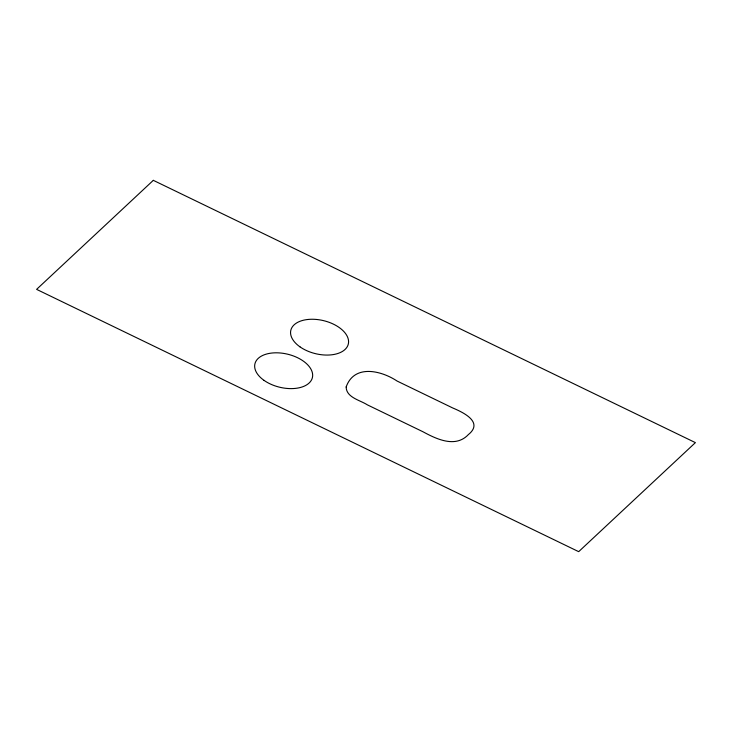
<?xml version="1.0" encoding="UTF-8"?>
<svg xmlns="http://www.w3.org/2000/svg" width="732" height="732" viewBox="0 0 732 732"><rect width="100%" height="100%" fill="white"/><g stroke="black" fill="none" stroke-linecap="round" stroke-linejoin="round"><path stroke-width="1.1" d="M346.154 386.963C346.291 397.567 360.08 400.12 367.345 404.842L422.968 431.761C436.473 439.063 455.46 448.277 468.343 434.616C483.98 422.117 463.054 412.326 452.715 407.962L397.083 381.043C381.372 370.602 354.315 363.905 346.154 386.963M153.317 180.337L36.6 289.369L578.683 551.663L695.4 442.631L153.317 180.337M264.023 380.365A29.564 17.001 13.5 0 0 311.969 378.956A29.564 17.001 13.5 0 0 274.967 352.824A29.564 17.001 13.5 0 0 264.023 380.365M299.937 346.822A29.564 17.001 13.5 0 0 347.883 345.403A29.564 17.001 13.5 0 0 310.88 319.271A29.564 17.001 13.5 0 0 299.937 346.822"/></g></svg>
